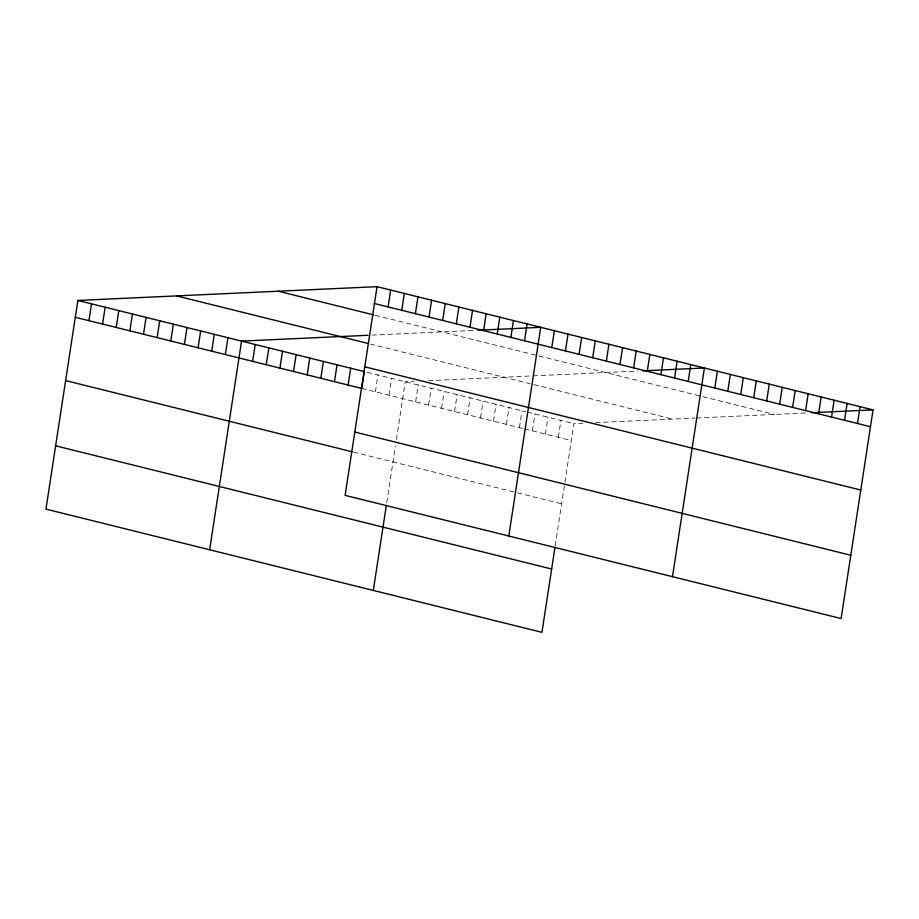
<?xml version="1.0" encoding="UTF-8"?>
<svg xmlns="http://www.w3.org/2000/svg" width="919" height="919" viewBox="0 0 919 919"><rect width="100%" height="100%" fill="white"/><g stroke="black" fill="none" stroke-linecap="round" stroke-linejoin="round"><path stroke-width="0.69" stroke-dasharray="4.59 3.45" d="M375.389 391.827L377.962 374.986M389.024 395.216L391.609 378.375M386.75 502.67L395.4 446.083M396.411 439.489L405.245 381.764L414.216 381.351M415.641 401.821L418.214 384.981M428.61 405.049L431.195 388.209M441.591 408.266L444.164 391.425M454.56 411.494L457.134 394.653M467.53 414.722L470.103 397.87M480.499 417.938L483.084 401.098M493.48 421.166L496.053 404.314M506.449 424.383L509.023 407.542M519.419 427.611L522.003 410.759M532.388 430.827L534.973 413.987M545.369 434.055L547.942 417.203M558.338 437.272L560.912 420.431M555.179 545.92L573.893 423.648L582.864 423.234M371.988 335.102L474.055 330.403M428.323 380.696L530.389 375.997M533.031 375.882L637.74 371.058M595.684 422.648L695.074 418.076M696.384 418.019L807.663 412.895M375.17 315.274L537.489 355.596M538.844 355.94L774.326 414.423M370.3 344.016L529.918 383.66M533.801 384.624L672.616 419.11M367.049 372.275L525.886 411.723M527.184 412.057L573.893 423.648M361.753 388.438L523.313 428.576M524.611 428.897L571.308 440.5M353.424 452.079L516.225 492.515M517.523 492.837L561.624 503.796"/><path stroke-width="1.38" d="M377.043 286.671L345.107 495.352L841.115 618.556L873.05 409.885L377.043 286.671L77.885 300.444L45.95 509.115L541.957 632.329L554.973 547.276M88.948 320.674L91.521 303.833M102.583 324.062L105.157 307.222M116.219 327.451L118.804 310.611M129.866 330.84L132.439 313.999M143.502 334.229L146.087 317.388M157.149 337.618L159.722 320.777M170.785 341.006L173.358 324.166M184.42 344.395L187.005 327.555M198.067 347.784L200.641 330.932M211.703 351.173L214.288 334.321M225.35 354.562L227.923 337.71M209.635 549.769L241.559 341.098L368.025 335.286M252.622 361.328L255.206 344.487M266.269 364.717L268.842 347.876M279.904 368.105L282.489 351.265M293.552 371.494L296.125 354.654M307.187 374.883L309.76 358.042M320.823 378.272L323.408 361.431M334.47 381.661L337.043 364.82M348.106 385.05L350.69 368.209M388.105 306.912L390.678 290.059M401.741 310.3L404.326 293.448M415.388 313.689L417.961 296.837M373.309 590.435L386.325 505.393M429.024 317.078L431.608 300.226M442.671 320.455L445.244 303.615M456.306 323.844L458.88 307.003M469.942 327.233L472.527 310.392M483.589 330.622L486.162 313.781M497.225 334.011L499.81 317.17M510.872 337.399L513.445 320.559M524.508 340.788L527.081 323.947M508.793 536.007L540.728 327.336L477.903 330.231M551.791 347.566L554.364 330.725M565.426 350.955L568.011 334.114M579.073 354.343L581.647 337.503M592.709 357.732L595.282 340.892M606.345 361.121L608.929 344.28M619.992 364.51L622.565 347.669M633.628 367.899L636.212 351.058M647.275 371.287L649.848 354.435M660.91 374.676L663.484 357.824M674.546 378.065L677.131 361.213M688.193 381.454L690.766 364.602M672.478 576.661L704.402 367.991L642.863 370.828M714.798 388.059L717.383 371.219M727.779 391.287L730.352 374.435M740.748 394.504L743.322 377.663M753.718 397.732L756.303 380.88M766.687 400.948L769.272 384.108M779.668 404.176L782.241 387.324M792.637 407.393L795.211 390.552M805.607 410.621L808.192 393.769M818.588 413.837L821.161 396.997M831.557 417.065L834.13 400.213M844.527 420.282L847.1 403.441M857.496 423.51L860.081 406.657M811.511 412.711L873.05 409.885M374.47 303.523L870.477 426.726M278.319 291.22L373.803 314.941M176.609 295.895L367.566 343.338M364.774 366.819L860.781 490.034M77.885 300.444L364.326 371.598L361.753 388.438L75.301 317.285M354.803 432.045L850.81 555.248M65.617 380.592L352.057 451.746M55.634 445.807L551.641 569.022"/></g></svg>
